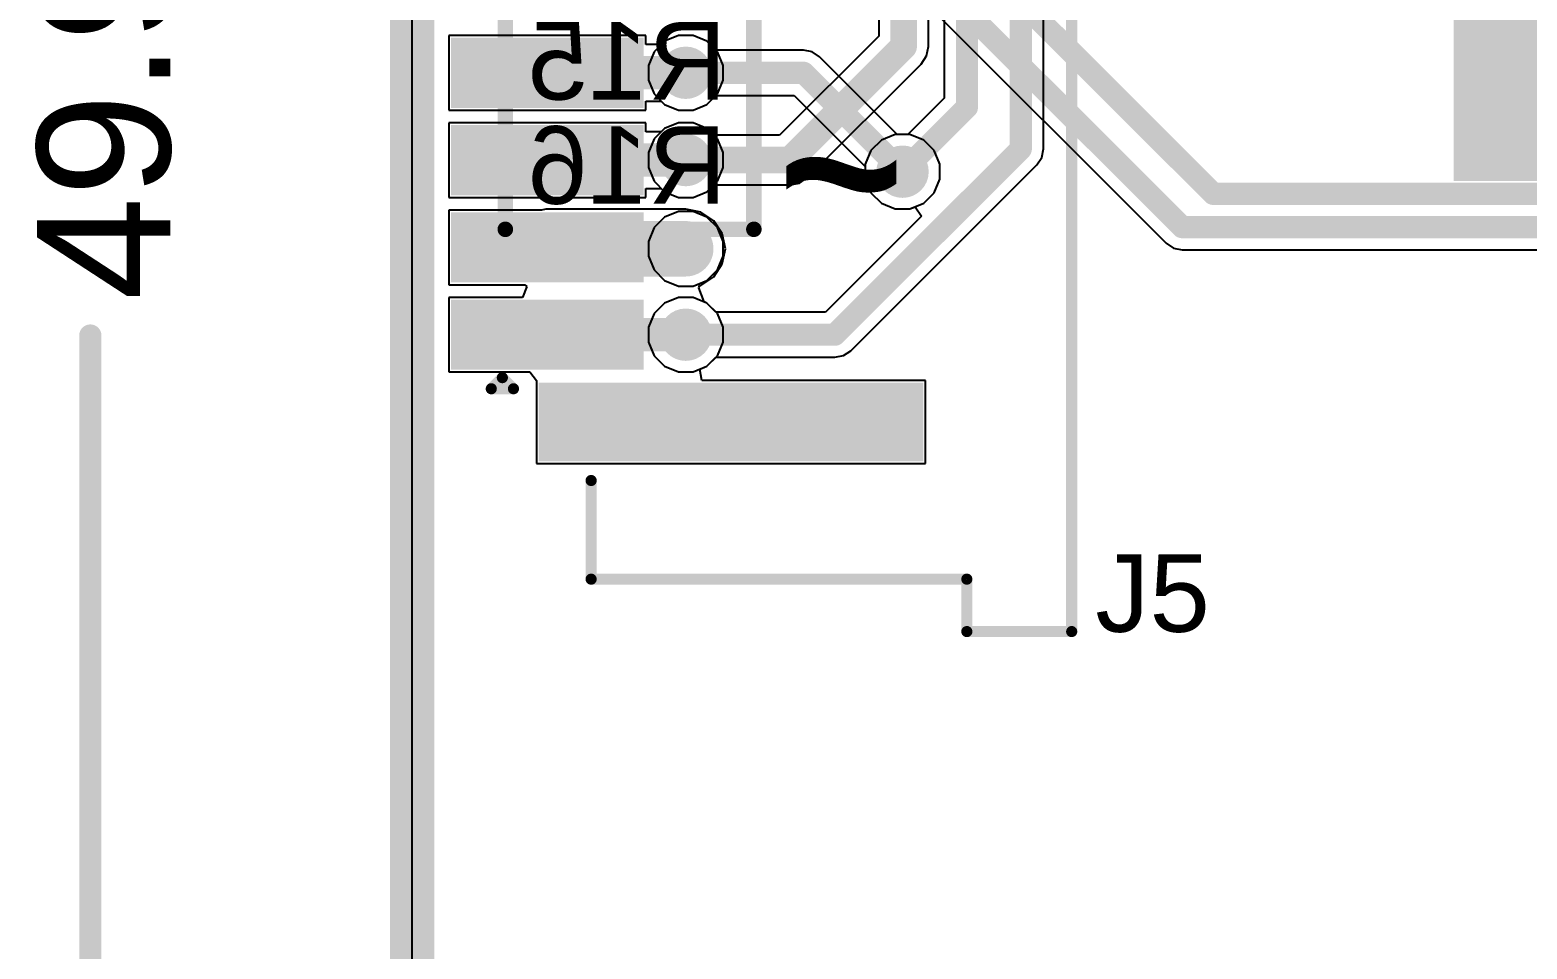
# Model space of a CAD drawing. Header units: inches. Extents: x -4.4 to 45.3, y -0.3 to 53.7.
# Drawn here: x -4.37 to 12.76, y 10.27 to 20.8 of the extents above; entities that cross this region are included whole.
import ezdxf

# ---------------------------------------------------------------- set-up
doc = ezdxf.new("R2010")
doc.units = ezdxf.units.IN
for name, color, linetype in [('Board Outline', 76, 'Continuous'), ('Bottom Layer', 5, 'Continuous'), ('Bottom Overlay', 54, 'Continuous'), ('Dimension', 6, 'Continuous'), ('Signal_1', 16, 'Continuous'), ('Signal_2', 76, 'Continuous'), ('Top Layer', 1, 'Continuous'), ('Top Overlay', 2, 'Continuous'), ('Top Paste', 8, 'Continuous'), ('Top Solder', 216, 'Continuous'), ('Via Holes', 16, 'Continuous')]:
    doc.layers.add(name, color=color, linetype=linetype)
doc.styles.add('Arial', font='', dxfattribs={"height": 0.2})
doc.styles.add('Arial_Bold', font='', dxfattribs={"height": 0.2})
doc.styles.get('Arial').set_extended_font_data('Arial')
doc.styles.get('Arial_Bold').set_extended_font_data('Arial', bold=True)

# ---------------------------------------------------------------- blocks, each defined once
blk = doc.blocks.new('SFW5R_1STE1LF_30')
at = {"layer": 'Top Layer'}
for points in [[(-2.3, 2.05), (-1.7, 2.05), (-1.7, 0.05), (-2.3, 0.05)], [(-1.3, 2.05), (-0.7, 2.05), (-0.7, 0.05), (-1.3, 0.05)], [(-0.3, 2.05), (0.3, 2.05), (0.3, 0.05), (-0.3, 0.05)], [(0.7, 2.05), (1.3, 2.05), (1.3, 0.05), (0.7, 0.05)], [(-3.35, 1.05), (-2.65, 1.05), (-2.65, -3.15), (-3.35, -3.15)]]:
    blk.add_hatch(color=1, dxfattribs=at).paths.add_polyline_path(points)
at = {"layer": 'Top Paste'}
for points in [[(-2.3, 2.05), (-1.7, 2.05), (-1.7, 0.05), (-2.3, 0.05)], [(-1.3, 2.05), (-0.7, 2.05), (-0.7, 0.05), (-1.3, 0.05)], [(-0.3, 2.05), (0.3, 2.05), (0.3, 0.05), (-0.3, 0.05)], [(0.7, 2.05), (1.3, 2.05), (1.3, 0.05), (0.7, 0.05)], [(-3.35, 1.05), (-2.65, 1.05), (-2.65, -3.15), (-3.35, -3.15)]]:
    blk.add_hatch(color=8, dxfattribs=at).paths.add_polyline_path(points)
at = {"layer": 'Top Solder'}
for points in [[(-2.402, 2.152), (-1.598, 2.152), (-1.598, -0.052), (-2.402, -0.052)], [(-1.402, 2.152), (-0.598, 2.152), (-0.598, -0.052), (-1.402, -0.052)], [(-0.402, 2.152), (0.402, 2.152), (0.402, -0.052), (-0.402, -0.052)], [(0.598, 2.152), (1.402, 2.152), (1.402, -0.052), (0.598, -0.052)], [(-3.452, 1.152), (-2.548, 1.152), (-2.548, -3.252), (-3.452, -3.252)]]:
    blk.add_hatch(color=216, dxfattribs=at).paths.add_polyline_path(points)
at = {"layer": 'Top Overlay'}
for points in [[(-2.619, 1.693, 0.127, 0.127, 0), (-2.619, 1.439, 0.127, 0.127, 0)], [(-2.619, 1.693, 0.127, 0.127, 0), (-2.492, 1.566, 0.127, 0.127, 0)], [(-2.492, 1.566, 0.127, 0.127, 0), (-2.619, 1.439, 0.127, 0.127, 0)], [(-4.8, 0.55, 0.127, 0.127, 0), (-3.67, 0.55, 0.127, 0.127, 0)], [(-4.8, 0.55, 0.127, 0.127, 0), (-4.8, -3.75, 0.127, 0.127, 0)], [(-5.4, -3.75, 0.127, 0.127, 0), (-5.4, -4.95, 0.127, 0.127, 0)], [(-5.4, -3.75, 0.127, 0.127, 0), (-4.8, -3.75, 0.127, 0.127, 0)], [(-5.4, -4.95, 0.127, 0.127, 0), (5.4, -4.95, 0.127, 0.127, 0)]]:
    blk.add_lwpolyline(points, format="xyseb", dxfattribs=at)
for points in [[(-2.651, 1.693, 0.0635, 0.0635, 1), (-2.587, 1.693, 0.0635, 0.0635, 1)], [(-2.651, 1.693, 0.0635, 0.0635, 1), (-2.587, 1.693, 0.0635, 0.0635, 1)], [(-2.524, 1.566, 0.0635, 0.0635, 1), (-2.46, 1.566, 0.0635, 0.0635, 1)], [(-2.524, 1.566, 0.0635, 0.0635, 1), (-2.46, 1.566, 0.0635, 0.0635, 1)], [(-2.651, 1.439, 0.0635, 0.0635, 1), (-2.587, 1.439, 0.0635, 0.0635, 1)], [(-2.651, 1.439, 0.0635, 0.0635, 1), (-2.587, 1.439, 0.0635, 0.0635, 1)], [(-4.832, 0.55, 0.0635, 0.0635, 1), (-4.768, 0.55, 0.0635, 0.0635, 1)], [(-4.832, 0.55, 0.0635, 0.0635, 1), (-4.768, 0.55, 0.0635, 0.0635, 1)], [(-3.702, 0.55, 0.0635, 0.0635, 1), (-3.638, 0.55, 0.0635, 0.0635, 1)], [(-5.432, -3.75, 0.0635, 0.0635, 1), (-5.368, -3.75, 0.0635, 0.0635, 1)], [(-5.432, -3.75, 0.0635, 0.0635, 1), (-5.368, -3.75, 0.0635, 0.0635, 1)], [(-4.832, -3.75, 0.0635, 0.0635, 1), (-4.768, -3.75, 0.0635, 0.0635, 1)], [(-4.832, -3.75, 0.0635, 0.0635, 1), (-4.768, -3.75, 0.0635, 0.0635, 1)], [(-5.432, -4.95, 0.0635, 0.0635, 1), (-5.368, -4.95, 0.0635, 0.0635, 1)], [(-5.432, -4.95, 0.0635, 0.0635, 1), (-5.368, -4.95, 0.0635, 0.0635, 1)]]:
    blk.add_lwpolyline(points, format="xyseb", close=True, dxfattribs=at)
blk = doc.blocks.new('TQFP_100_14_14__54')
at = {"layer": 'Top Layer'}
for points in [[(4.35, -8.45), (4.35, -6.95), (4.65, -6.95), (4.65, -8.45)], [(4.85, -8.45), (4.85, -6.95), (5.15, -6.95), (5.15, -8.45)], [(5.35, -8.45), (5.35, -6.95), (5.65, -6.95), (5.65, -8.45)], [(5.85, -8.45), (5.85, -6.95), (6.15, -6.95), (6.15, -8.45)]]:
    blk.add_hatch(color=1, dxfattribs=at).paths.add_polyline_path(points)
at = {"layer": 'Top Paste'}
for points in [[(4.35, -8.45), (4.35, -6.95), (4.65, -6.95), (4.65, -8.45)], [(4.85, -8.45), (4.85, -6.95), (5.15, -6.95), (5.15, -8.45)], [(5.35, -8.45), (5.35, -6.95), (5.65, -6.95), (5.65, -8.45)], [(5.85, -8.45), (5.85, -6.95), (6.15, -6.95), (6.15, -8.45)]]:
    blk.add_hatch(color=8, dxfattribs=at).paths.add_polyline_path(points)
at = {"layer": 'Top Solder'}
for points in [[(4.248, -8.552), (4.248, -6.848), (4.752, -6.848), (4.752, -8.552)], [(4.748, -8.552), (4.748, -6.848), (5.252, -6.848), (5.252, -8.552)], [(5.248, -8.552), (5.248, -6.848), (5.752, -6.848), (5.752, -8.552)], [(5.748, -8.552), (5.748, -6.848), (6.252, -6.848), (6.252, -8.552)]]:
    blk.add_hatch(color=216, dxfattribs=at).paths.add_polyline_path(points)

msp = doc.modelspace()

# ---------------------------------------------------------------- hatches: boundary and pattern name
at = {"layer": 'Bottom Layer'}
h = msp.add_hatch(color=5, dxfattribs=at)
edge = h.paths.add_edge_path()
edge.add_arc((3.132, 20.31), 0.3, 0, 360)
h = msp.add_hatch(color=5, dxfattribs=at)
edge = h.paths.add_edge_path()
edge.add_arc((3.132, 19.31), 0.3, 0, 360)
h = msp.add_hatch(color=5, dxfattribs=at)
edge = h.paths.add_edge_path()
edge.add_arc((5.613, 19.177), 0.3, 0, 360)
h = msp.add_hatch(color=5, dxfattribs=at)
edge = h.paths.add_edge_path()
edge.add_arc((3.132, 18.294), 0.3, 0, 360)
h = msp.add_hatch(color=5, dxfattribs=at)
edge = h.paths.add_edge_path()
edge.add_arc((3.132, 17.31), 0.3, 0, 360)
at = {"layer": 'Signal_1'}
h = msp.add_hatch(color=16, dxfattribs=at)
edge = h.paths.add_edge_path()
edge.add_arc((3.132, 20.31), 0.3, 0, 360)
h = msp.add_hatch(color=16, dxfattribs=at)
edge = h.paths.add_edge_path()
edge.add_arc((3.132, 19.31), 0.3, 0, 360)
h = msp.add_hatch(color=16, dxfattribs=at)
edge = h.paths.add_edge_path()
edge.add_arc((5.613, 19.177), 0.3, 0, 360)
h = msp.add_hatch(color=16, dxfattribs=at)
edge = h.paths.add_edge_path()
edge.add_arc((3.132, 18.294), 0.3, 0, 360)
h = msp.add_hatch(color=16, dxfattribs=at)
edge = h.paths.add_edge_path()
edge.add_arc((3.132, 17.31), 0.3, 0, 360)
at = {"layer": 'Signal_2'}
h = msp.add_hatch(color=76, dxfattribs=at)
edge = h.paths.add_edge_path()
edge.add_arc((3.132, 20.31), 0.3, 0, 360)
h = msp.add_hatch(color=76, dxfattribs=at)
edge = h.paths.add_edge_path()
edge.add_arc((3.132, 19.31), 0.3, 0, 360)
h = msp.add_hatch(color=76, dxfattribs=at)
edge = h.paths.add_edge_path()
edge.add_arc((5.613, 19.177), 0.3, 0, 360)
h = msp.add_hatch(color=76, dxfattribs=at)
edge = h.paths.add_edge_path()
edge.add_arc((3.132, 18.294), 0.3, 0, 360)
h = msp.add_hatch(color=76, dxfattribs=at)
edge = h.paths.add_edge_path()
edge.add_arc((3.132, 17.31), 0.3, 0, 360)
at = {"layer": 'Top Layer'}
h = msp.add_hatch(color=1, dxfattribs=at)
edge = h.paths.add_edge_path()
edge.add_arc((3.132, 20.31), 0.3, 0, 360)
h = msp.add_hatch(color=1, dxfattribs=at)
edge = h.paths.add_edge_path()
edge.add_arc((3.132, 19.31), 0.3, 0, 360)
h = msp.add_hatch(color=1, dxfattribs=at)
edge = h.paths.add_edge_path()
edge.add_arc((5.613, 19.177), 0.3, 0, 360)
h = msp.add_hatch(color=1, dxfattribs=at)
edge = h.paths.add_edge_path()
edge.add_arc((3.132, 18.294), 0.3, 0, 360)
h = msp.add_hatch(color=1, dxfattribs=at)
edge = h.paths.add_edge_path()
edge.add_arc((3.132, 17.31), 0.3, 0, 360)
at = {"layer": 'Via Holes'}
h = msp.add_hatch(color=7, dxfattribs=at)
edge = h.paths.add_edge_path()
edge.add_arc((3.132, 20.31), 0.15, 0, 360)
h = msp.add_hatch(color=7, dxfattribs=at)
edge = h.paths.add_edge_path()
edge.add_arc((3.132, 19.31), 0.15, 0, 360)
h = msp.add_hatch(color=7, dxfattribs=at)
edge = h.paths.add_edge_path()
edge.add_arc((5.613, 19.177), 0.15, 0, 360)
h = msp.add_hatch(color=7, dxfattribs=at)
edge = h.paths.add_edge_path()
edge.add_arc((3.132, 18.294), 0.15, 0, 360)
h = msp.add_hatch(color=7, dxfattribs=at)
edge = h.paths.add_edge_path()
edge.add_arc((3.132, 17.31), 0.15, 0, 360)

# ---------------------------------------------------------------- linework, layer by layer
at = {"layer": 'Board Outline'}
msp.add_lwpolyline([(0, 49.936, 0.508, 0.508, 0), (0, 0, 0.508, 0.508, 0)], format="xyseb", dxfattribs=at)
at = {"layer": 'Bottom Layer'}
for p, q in [((0, 0), (0, 49.853)), ((3.047, 20.737), (2.89, 20.672)), ((3.217, 20.737), (3.047, 20.737)), ((3.373, 20.672), (3.217, 20.737)), ((2.89, 20.672), (2.77, 20.551)), ((3.476, 20.569), (3.373, 20.672)), ((4.481, 20.569), (3.476, 20.569)), ((4.58, 20.549), (4.481, 20.569)), ((2.77, 20.551), (2.705, 20.395)), ((2.705, 20.395), (2.705, 20.225)), ((4.664, 20.493), (4.58, 20.549)), ((5.553, 19.604), (4.664, 20.493)), ((2.705, 20.225), (2.77, 20.068)), ((2.77, 20.068), (2.89, 19.948)), ((3.373, 19.948), (3.476, 20.051)), ((3.476, 20.051), (4.374, 20.051)), ((4.374, 20.051), (5.186, 19.238)), ((2.89, 19.948), (3.047, 19.883)), ((3.047, 19.883), (3.217, 19.883)), ((3.217, 19.883), (3.373, 19.948)), ((3.047, 19.737), (2.89, 19.672)), ((3.217, 19.737), (3.047, 19.737)), ((3.373, 19.672), (3.217, 19.737)), ((2.77, 19.552), (2.705, 19.395)), ((2.89, 19.672), (2.77, 19.552)), ((3.494, 19.552), (3.373, 19.672)), ((3.559, 19.395), (3.494, 19.552)), ((5.698, 19.604), (5.553, 19.604)), ((5.855, 19.539), (5.698, 19.604)), ((5.975, 19.419), (5.855, 19.539)), ((2.705, 19.395), (2.705, 19.225)), ((3.559, 19.225), (3.559, 19.395)), ((6.04, 19.262), (5.975, 19.419)), ((2.705, 19.225), (2.77, 19.068)), ((3.494, 19.068), (3.559, 19.225)), ((5.186, 19.238), (5.186, 19.092)), ((6.04, 19.092), (6.04, 19.262)), ((2.77, 19.068), (2.89, 18.948)), ((3.373, 18.948), (3.494, 19.068)), ((5.186, 19.092), (5.251, 18.935)), ((5.975, 18.935), (6.04, 19.092)), ((2.89, 18.948), (3.047, 18.883)), ((3.047, 18.883), (3.217, 18.883)), ((3.217, 18.883), (3.373, 18.948)), ((5.251, 18.935), (5.372, 18.815)), ((5.855, 18.815), (5.975, 18.935)), ((3.047, 18.721), (2.89, 18.656)), ((3.217, 18.721), (3.047, 18.721)), ((3.373, 18.656), (3.217, 18.721)), ((5.372, 18.815), (5.528, 18.75)), ((5.528, 18.75), (5.698, 18.75)), ((5.698, 18.75), (5.855, 18.815)), ((2.77, 18.536), (2.705, 18.379)), ((2.89, 18.656), (2.77, 18.536)), ((3.494, 18.536), (3.373, 18.656)), ((3.559, 18.379), (3.494, 18.536)), ((2.705, 18.379), (2.705, 18.209)), ((3.559, 18.209), (3.559, 18.379)), ((2.705, 18.209), (2.77, 18.052)), ((3.494, 18.052), (3.559, 18.209)), ((2.77, 18.052), (2.89, 17.932)), ((3.373, 17.932), (3.494, 18.052)), ((2.89, 17.932), (3.047, 17.867)), ((3.047, 17.867), (3.217, 17.867)), ((3.217, 17.867), (3.373, 17.932)), ((2.89, 17.672), (2.77, 17.552)), ((3.047, 17.737), (2.89, 17.672)), ((3.217, 17.737), (3.047, 17.737)), ((3.373, 17.672), (3.217, 17.737)), ((3.494, 17.552), (3.373, 17.672)), ((2.77, 17.552), (2.705, 17.395)), ((3.559, 17.395), (3.494, 17.552)), ((2.705, 17.395), (2.705, 17.225)), ((3.559, 17.225), (3.559, 17.395)), ((2.705, 17.225), (2.77, 17.068)), ((3.494, 17.068), (3.559, 17.225)), ((2.77, 17.068), (2.89, 16.948)), ((3.373, 16.948), (3.494, 17.068)), ((2.89, 16.948), (3.047, 16.883)), ((3.047, 16.883), (3.217, 16.883)), ((3.217, 16.883), (3.373, 16.948))]:
    msp.add_line(p, q, dxfattribs=at)
for points in [[(3.132, 20.31, 0.254, 0.254, 0), (4.481, 20.31, 0.254, 0.254, 0)], [(4.481, 20.31, 0.254, 0.254, 0), (5.613, 19.177, 0.254, 0.254, 0)]]:
    msp.add_lwpolyline(points, format="xyseb", dxfattribs=at)
for points in [[(3.068, 20.31, 0.127, 0.127, 1), (3.195, 20.31, 0.127, 0.127, 1)], [(4.417, 20.31, 0.127, 0.127, 1), (4.544, 20.31, 0.127, 0.127, 1)], [(4.417, 20.31, 0.127, 0.127, 1), (4.544, 20.31, 0.127, 0.127, 1)], [(5.55, 19.177, 0.127, 0.127, 1), (5.677, 19.177, 0.127, 0.127, 1)]]:
    msp.add_lwpolyline(points, format="xyseb", close=True, dxfattribs=at)
at = {"layer": 'Bottom Overlay'}
for points in [[(1.067, 18.517, 0.178, 0.178, 0), (1.067, 27.178, 0.178, 0.178, 0)], [(3.912, 18.517, 0.178, 0.178, 0), (3.912, 27.178, 0.178, 0.178, 0)], [(1.067, 18.517, 0.178, 0.178, 0), (3.912, 18.517, 0.178, 0.178, 0)]]:
    msp.add_lwpolyline(points, format="xyseb", dxfattribs=at)
for points in [[(1.022, 18.517, 0.0889, 0.0889, 1), (1.111, 18.517, 0.0889, 0.0889, 1)], [(1.022, 18.517, 0.0889, 0.0889, 1), (1.111, 18.517, 0.0889, 0.0889, 1)], [(3.867, 18.517, 0.0889, 0.0889, 1), (3.956, 18.517, 0.0889, 0.0889, 1)], [(3.867, 18.517, 0.0889, 0.0889, 1), (3.956, 18.517, 0.0889, 0.0889, 1)]]:
    msp.add_lwpolyline(points, format="xyseb", close=True, dxfattribs=at)
at = {"layer": 'Dimension'}
for points in [[(0, 0.508, 0.254, 0.254, 0), (0, 53.289, 0.254, 0.254, 0)], [(-3.683, 0, 0.254, 0.254, 0), (-3.683, 17.3, 0.254, 0.254, 0)]]:
    msp.add_lwpolyline(points, format="xyseb", dxfattribs=at)
msp.add_lwpolyline([(-3.747, 17.3, 0.127, 0.127, 1), (-3.619, 17.3, 0.127, 0.127, 1)], format="xyseb", close=True, dxfattribs=at)
at = {"layer": 'Signal_1'}
for p, q in [((0, 0), (0, 49.853)), ((3.047, 20.737), (2.89, 20.672)), ((3.217, 20.737), (3.047, 20.737)), ((3.373, 20.672), (3.217, 20.737)), ((2.89, 20.672), (2.77, 20.551)), ((3.494, 20.551), (3.373, 20.672)), ((2.77, 20.551), (2.705, 20.395)), ((2.705, 20.395), (2.705, 20.225)), ((3.559, 20.395), (3.494, 20.551)), ((3.559, 20.225), (3.559, 20.395)), ((2.705, 20.225), (2.77, 20.068)), ((3.494, 20.068), (3.559, 20.225)), ((2.77, 20.068), (2.89, 19.948)), ((3.373, 19.948), (3.494, 20.068)), ((2.89, 19.948), (3.047, 19.883)), ((3.047, 19.883), (3.217, 19.883)), ((3.217, 19.883), (3.373, 19.948)), ((3.047, 19.737), (2.89, 19.672)), ((3.217, 19.737), (3.047, 19.737)), ((3.373, 19.672), (3.217, 19.737)), ((2.77, 19.552), (2.705, 19.395)), ((2.89, 19.672), (2.77, 19.552)), ((3.494, 19.552), (3.373, 19.672)), ((3.559, 19.395), (3.494, 19.552)), ((5.372, 19.539), (5.251, 19.419)), ((5.528, 19.604), (5.372, 19.539)), ((5.698, 19.604), (5.528, 19.604)), ((5.855, 19.539), (5.698, 19.604)), ((5.975, 19.419), (5.855, 19.539)), ((2.705, 19.395), (2.705, 19.225)), ((3.559, 19.225), (3.559, 19.395)), ((5.251, 19.419), (5.186, 19.262)), ((6.04, 19.262), (5.975, 19.419)), ((2.705, 19.225), (2.77, 19.068)), ((3.494, 19.068), (3.559, 19.225)), ((5.186, 19.262), (5.186, 19.092)), ((6.04, 19.092), (6.04, 19.262)), ((2.77, 19.068), (2.89, 18.948)), ((3.373, 18.948), (3.494, 19.068)), ((5.186, 19.092), (5.251, 18.935)), ((5.975, 18.935), (6.04, 19.092)), ((2.89, 18.948), (3.047, 18.883)), ((3.047, 18.883), (3.217, 18.883)), ((3.217, 18.883), (3.373, 18.948)), ((5.251, 18.935), (5.372, 18.815)), ((5.855, 18.815), (5.975, 18.935)), ((5.372, 18.815), (5.528, 18.75)), ((5.528, 18.75), (5.698, 18.75)), ((5.698, 18.75), (5.855, 18.815)), ((2.89, 17.672), (2.77, 17.552)), ((3.047, 17.737), (2.89, 17.672)), ((3.217, 17.737), (3.047, 17.737)), ((3.373, 17.672), (3.217, 17.737)), ((3.494, 17.552), (3.373, 17.672)), ((2.77, 17.552), (2.705, 17.395)), ((3.559, 17.395), (3.494, 17.552)), ((2.705, 17.395), (2.705, 17.225)), ((3.559, 17.225), (3.559, 17.395)), ((2.705, 17.225), (2.77, 17.068)), ((3.494, 17.068), (3.559, 17.225)), ((2.77, 17.068), (2.89, 16.948)), ((3.373, 16.948), (3.494, 17.068)), ((2.89, 16.948), (3.047, 16.883)), ((3.047, 16.883), (3.217, 16.883)), ((3.217, 16.883), (3.373, 16.948))]:
    msp.add_line(p, q, dxfattribs=at)
at = {"layer": 'Signal_2'}
for p, q in [((0, 0), (0, 49.853)), ((5.341, 23.75), (5.341, 20.73)), ((5.911, 20.612), (5.911, 23.632)), ((6.091, 23.419), (6.091, 20.021)), ((7.226, 19.438), (7.226, 23.034)), ((3.047, 20.737), (2.89, 20.672)), ((3.217, 20.737), (3.047, 20.737)), ((3.373, 20.672), (3.217, 20.737)), ((2.89, 20.672), (2.77, 20.551)), ((3.494, 20.551), (3.373, 20.672)), ((5.341, 20.73), (4.206, 19.595)), ((5.889, 20.503), (5.911, 20.612)), ((2.77, 20.551), (2.705, 20.395)), ((2.705, 20.395), (2.705, 20.225)), ((3.559, 20.395), (3.494, 20.551)), ((3.559, 20.225), (3.559, 20.395)), ((4.526, 19.109), (5.827, 20.41)), ((5.827, 20.41), (5.889, 20.503)), ((5.827, 20.41), (5.827, 20.41)), ((2.705, 20.225), (2.77, 20.068)), ((3.494, 20.068), (3.559, 20.225)), ((2.77, 20.068), (2.89, 19.948)), ((3.373, 19.948), (3.494, 20.068)), ((2.89, 19.948), (3.047, 19.883)), ((3.047, 19.883), (3.217, 19.883)), ((3.217, 19.883), (3.373, 19.948)), ((6.091, 20.021), (5.674, 19.604)), ((3.047, 19.737), (2.89, 19.672)), ((3.217, 19.737), (3.047, 19.737)), ((3.373, 19.672), (3.217, 19.737)), ((2.77, 19.552), (2.705, 19.395)), ((2.89, 19.672), (2.77, 19.552)), ((3.451, 19.595), (3.373, 19.672)), ((4.206, 19.595), (3.451, 19.595)), ((5.372, 19.539), (5.251, 19.419)), ((5.528, 19.604), (5.372, 19.539)), ((5.674, 19.604), (5.528, 19.604)), ((2.705, 19.395), (2.705, 19.225)), ((5.251, 19.419), (5.186, 19.262)), ((7.206, 19.339), (7.226, 19.438)), ((2.705, 19.225), (2.77, 19.068)), ((5.022, 17.127), (7.15, 19.255)), ((5.186, 19.262), (5.186, 19.092)), ((7.15, 19.255), (7.206, 19.339)), ((2.77, 19.068), (2.89, 18.948)), ((3.373, 18.948), (3.451, 19.025)), ((3.451, 19.025), (4.324, 19.025)), ((4.324, 19.025), (4.433, 19.047)), ((4.324, 19.025), (4.324, 19.025)), ((4.433, 19.047), (4.526, 19.109)), ((5.186, 19.092), (5.251, 18.935)), ((2.89, 18.948), (3.047, 18.883)), ((3.047, 18.883), (3.217, 18.883)), ((3.217, 18.883), (3.373, 18.948)), ((5.251, 18.935), (5.372, 18.815)), ((5.372, 18.815), (5.528, 18.75)), ((5.528, 18.75), (5.698, 18.75)), ((5.698, 18.75), (5.757, 18.774)), ((5.757, 18.774), (5.829, 18.667)), ((5.829, 18.667), (4.731, 17.569)), ((2.89, 17.672), (2.77, 17.552)), ((3.047, 17.737), (2.89, 17.672)), ((3.217, 17.737), (3.047, 17.737)), ((3.373, 17.672), (3.217, 17.737)), ((3.476, 17.569), (3.373, 17.672)), ((2.77, 17.552), (2.705, 17.395)), ((4.731, 17.569), (3.476, 17.569)), ((2.705, 17.395), (2.705, 17.225)), ((2.705, 17.225), (2.77, 17.068)), ((2.77, 17.068), (2.89, 16.948)), ((3.373, 16.948), (3.476, 17.051)), ((3.476, 17.051), (4.838, 17.051)), ((4.838, 17.051), (4.938, 17.071)), ((4.938, 17.071), (5.022, 17.127)), ((2.89, 16.948), (3.047, 16.883)), ((3.047, 16.883), (3.217, 16.883)), ((3.217, 16.883), (3.373, 16.948))]:
    msp.add_line(p, q, dxfattribs=at)
for points in [[(5.626, 20.612, 0.305, 0.305, 0), (5.626, 23.75, 0.305, 0.305, 0)], [(6.35, 19.914, 0.254, 0.254, 0), (6.35, 23.419, 0.254, 0.254, 0)], [(6.967, 19.438, 0.254, 0.254, 0), (6.967, 23.141, 0.254, 0.254, 0)], [(4.324, 19.31, 0.305, 0.305, 0), (5.626, 20.612, 0.305, 0.305, 0)], [(5.613, 19.177, 0.254, 0.254, 0), (6.35, 19.914, 0.254, 0.254, 0)], [(4.838, 17.31, 0.254, 0.254, 0), (6.967, 19.438, 0.254, 0.254, 0)], [(3.132, 19.31, 0.305, 0.305, 0), (4.324, 19.31, 0.305, 0.305, 0)], [(3.132, 17.31, 0.254, 0.254, 0), (4.838, 17.31, 0.254, 0.254, 0)]]:
    msp.add_lwpolyline(points, format="xyseb", dxfattribs=at)
for points in [[(5.55, 20.612, 0.152, 0.152, 1), (5.702, 20.612, 0.152, 0.152, 1)], [(5.55, 20.612, 0.152, 0.152, 1), (5.702, 20.612, 0.152, 0.152, 1)], [(6.286, 19.914, 0.127, 0.127, 1), (6.413, 19.914, 0.127, 0.127, 1)], [(6.286, 19.914, 0.127, 0.127, 1), (6.413, 19.914, 0.127, 0.127, 1)], [(6.903, 19.438, 0.127, 0.127, 1), (7.03, 19.438, 0.127, 0.127, 1)], [(6.903, 19.438, 0.127, 0.127, 1), (7.03, 19.438, 0.127, 0.127, 1)], [(3.055, 19.31, 0.152, 0.152, 1), (3.208, 19.31, 0.152, 0.152, 1)], [(4.248, 19.31, 0.152, 0.152, 1), (4.4, 19.31, 0.152, 0.152, 1)], [(4.248, 19.31, 0.152, 0.152, 1), (4.4, 19.31, 0.152, 0.152, 1)], [(5.55, 19.177, 0.127, 0.127, 1), (5.677, 19.177, 0.127, 0.127, 1)], [(3.068, 17.31, 0.127, 0.127, 1), (3.195, 17.31, 0.127, 0.127, 1)], [(4.775, 17.31, 0.127, 0.127, 1), (4.902, 17.31, 0.127, 0.127, 1)], [(4.775, 17.31, 0.127, 0.127, 1), (4.902, 17.31, 0.127, 0.127, 1)]]:
    msp.add_lwpolyline(points, format="xyseb", close=True, dxfattribs=at)
at = {"layer": 'Top Layer'}
for p, q in [((0, 0), (0, 49.853)), ((5.787, 21.203), (8.631, 18.359)), ((2.676, 20.737), (0.422, 20.737)), ((0.422, 20.737), (0.422, 19.883)), ((2.676, 20.633), (2.676, 20.737)), ((3.047, 20.737), (2.89, 20.672)), ((3.217, 20.737), (3.047, 20.737)), ((3.373, 20.672), (3.217, 20.737)), ((2.851, 20.633), (2.676, 20.633)), ((2.89, 20.672), (2.851, 20.633)), ((3.494, 20.551), (3.373, 20.672)), ((3.559, 20.395), (3.494, 20.551)), ((3.559, 20.225), (3.559, 20.395)), ((3.494, 20.068), (3.559, 20.225)), ((3.373, 19.948), (3.494, 20.068)), ((0.422, 19.883), (2.676, 19.883)), ((2.676, 19.883), (2.676, 19.986)), ((2.676, 19.986), (2.851, 19.986)), ((2.851, 19.986), (2.89, 19.948)), ((2.89, 19.948), (3.047, 19.883)), ((3.047, 19.883), (3.217, 19.883)), ((3.217, 19.883), (3.373, 19.948)), ((2.676, 19.737), (0.422, 19.737)), ((0.422, 19.737), (0.422, 18.883)), ((2.676, 19.634), (2.676, 19.737)), ((3.047, 19.737), (2.89, 19.672)), ((3.217, 19.737), (3.047, 19.737)), ((3.373, 19.672), (3.217, 19.737)), ((2.851, 19.634), (2.676, 19.634)), ((2.89, 19.672), (2.851, 19.634)), ((3.494, 19.552), (3.373, 19.672)), ((3.559, 19.395), (3.494, 19.552)), ((5.372, 19.539), (5.251, 19.419)), ((5.528, 19.604), (5.372, 19.539)), ((5.698, 19.604), (5.528, 19.604)), ((5.855, 19.539), (5.698, 19.604)), ((5.975, 19.419), (5.855, 19.539)), ((3.559, 19.225), (3.559, 19.395)), ((5.251, 19.419), (5.186, 19.262)), ((6.04, 19.262), (5.975, 19.419)), ((3.494, 19.068), (3.559, 19.225)), ((5.186, 19.262), (5.186, 19.092)), ((6.04, 19.092), (6.04, 19.262)), ((3.373, 18.948), (3.494, 19.068)), ((5.186, 19.092), (5.251, 18.935)), ((5.975, 18.935), (6.04, 19.092)), ((0.422, 18.883), (2.676, 18.883)), ((2.676, 18.883), (2.676, 18.986)), ((2.676, 18.986), (2.851, 18.986)), ((2.851, 18.986), (2.89, 18.948)), ((2.89, 18.948), (3.047, 18.883)), ((3.047, 18.883), (3.217, 18.883)), ((3.217, 18.883), (3.373, 18.948)), ((5.251, 18.935), (5.372, 18.815)), ((5.855, 18.815), (5.975, 18.935)), ((1.479, 18.737), (0.422, 18.737)), ((0.422, 18.737), (0.422, 17.883)), ((1.531, 18.747), (1.479, 18.737)), ((3.132, 18.747), (1.531, 18.747)), ((3.305, 18.713), (3.132, 18.747)), ((3.452, 18.615), (3.305, 18.713)), ((5.372, 18.815), (5.528, 18.75)), ((5.528, 18.75), (5.698, 18.75)), ((5.698, 18.75), (5.855, 18.815)), ((3.55, 18.468), (3.452, 18.615)), ((3.585, 18.294), (3.55, 18.468)), ((8.631, 18.359), (8.715, 18.303)), ((3.55, 18.121), (3.585, 18.294)), ((8.715, 18.303), (8.814, 18.283)), ((8.814, 18.283), (13.894, 18.283)), ((3.452, 17.974), (3.55, 18.121)), ((0.422, 17.883), (1.291, 17.883)), ((1.312, 17.864), (1.264, 17.737)), ((1.291, 17.883), (1.312, 17.864)), ((3.28, 17.848), (3.291, 17.873)), ((3.342, 17.685), (3.28, 17.848)), ((3.291, 17.873), (3.305, 17.875)), ((3.305, 17.875), (3.452, 17.974)), ((1.264, 17.737), (0.422, 17.737)), ((0.422, 17.737), (0.422, 16.883)), ((3.373, 17.672), (3.342, 17.685)), ((3.494, 17.552), (3.373, 17.672)), ((3.559, 17.395), (3.494, 17.552)), ((3.559, 17.225), (3.559, 17.395)), ((3.494, 17.068), (3.559, 17.225)), ((3.373, 16.948), (3.494, 17.068)), ((0.422, 16.883), (1.347, 16.883)), ((1.347, 16.883), (1.422, 16.787)), ((3.292, 16.914), (3.373, 16.948)), ((3.317, 16.787), (3.292, 16.914)), ((1.422, 16.787), (1.422, 16.756)), ((1.422, 16.756), (1.422, 15.833)), ((5.876, 16.787), (3.317, 16.787)), ((5.876, 15.833), (5.876, 16.787)), ((1.422, 15.833), (5.876, 15.833))]:
    msp.add_line(p, q, dxfattribs=at)
for points in [[(6.57, 21.523, 0.254, 0.254, 0), (9.169, 18.923, 0.254, 0.254, 0)], [(5.97, 21.386, 0.254, 0.254, 0), (8.814, 18.542, 0.254, 0.254, 0)], [(1.514, 20.31, 0.381, 0.381, 0), (3.132, 20.31, 0.381, 0.381, 0)], [(1.514, 19.31, 0.381, 0.381, 0), (3.157, 19.31, 0.381, 0.381, 0)], [(9.169, 18.923, 0.254, 0.254, 0), (13.736, 18.923, 0.254, 0.254, 0)], [(1.531, 18.294, 0.635, 0.635, 0), (3.132, 18.294, 0.635, 0.635, 0)], [(8.814, 18.542, 0.254, 0.254, 0), (13.894, 18.542, 0.254, 0.254, 0)], [(1.544, 17.31, 0.381, 0.381, 0), (3.157, 17.31, 0.381, 0.381, 0)]]:
    msp.add_lwpolyline(points, format="xyseb", dxfattribs=at)
for points in [[(1.419, 20.31, 0.191, 0.191, 1), (1.609, 20.31, 0.191, 0.191, 1)], [(3.036, 20.31, 0.191, 0.191, 1), (3.227, 20.31, 0.191, 0.191, 1)], [(1.419, 19.31, 0.191, 0.191, 1), (1.609, 19.31, 0.191, 0.191, 1)], [(3.062, 19.31, 0.191, 0.191, 1), (3.252, 19.31, 0.191, 0.191, 1)], [(9.106, 18.923, 0.127, 0.127, 1), (9.233, 18.923, 0.127, 0.127, 1)], [(9.106, 18.923, 0.127, 0.127, 1), (9.233, 18.923, 0.127, 0.127, 1)], [(1.372, 18.294, 0.318, 0.318, 1), (1.689, 18.294, 0.318, 0.318, 1)], [(2.973, 18.294, 0.318, 0.318, 1), (3.29, 18.294, 0.318, 0.318, 1)], [(8.75, 18.542, 0.127, 0.127, 1), (8.877, 18.542, 0.127, 0.127, 1)], [(8.75, 18.542, 0.127, 0.127, 1), (8.877, 18.542, 0.127, 0.127, 1)], [(1.449, 17.31, 0.191, 0.191, 1), (1.639, 17.31, 0.191, 0.191, 1)], [(3.062, 17.31, 0.191, 0.191, 1), (3.252, 17.31, 0.191, 0.191, 1)]]:
    msp.add_lwpolyline(points, format="xyseb", close=True, dxfattribs=at)

# ---------------------------------------------------------------- block references
for name, p, rotation in [('TQFP_100_14_14__54', (20.472, 25.324), 270), ('SFW5R_1STE1LF_30', (2.599, 19.31), 90)]:
    msp.add_blockref(name, p, dxfattribs=dict(rotation=rotation))

# ---------------------------------------------------------------- texts
at = {"layer": 'Bottom Overlay', "style": 'Arial', "text_generation_flag": 2}
for s, p in [('R15', (3.6, 20.003)), ('R16', (3.6, 18.809))]:
    msp.add_text(s, height=0.889, dxfattribs=at).set_placement(p)
at = {"layer": 'Bottom Overlay', "style": 'Arial_Bold'}
msp.add_text('~', height=1.778, dxfattribs=at).set_placement((4.185, 18.287))
at = {"layer": 'Dimension', "style": 'Arial'}
msp.add_text('49.94 (mm)', height=1.524, rotation=90, dxfattribs=at).set_placement((-2.769, 17.706))
at = {"layer": 'Top Overlay', "style": 'Arial'}
msp.add_text('J5', height=0.889, dxfattribs=at).set_placement((7.819, 13.907))

doc.saveas('drawing.dxf')
